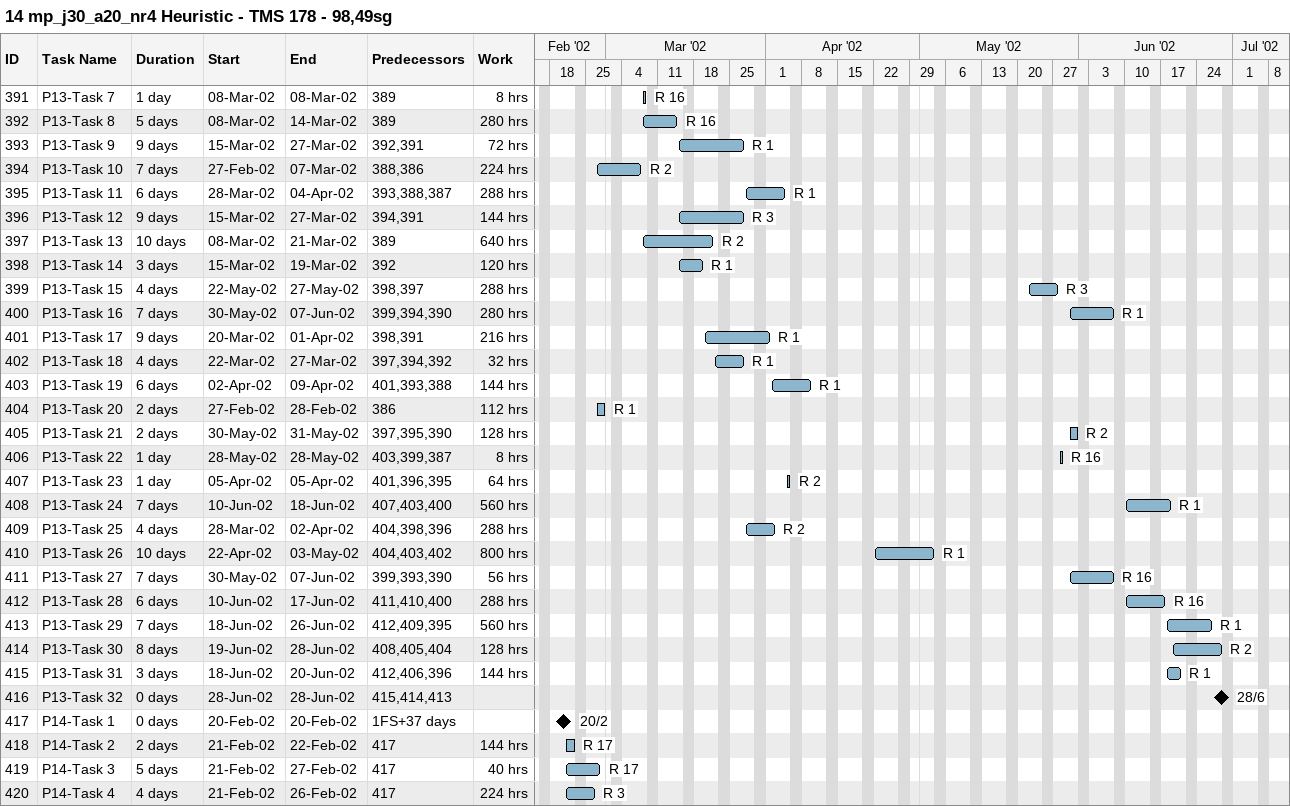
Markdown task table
14 mp_j30_a20_nr4 Heuristic - TMS 178 - 98,49sg

| ID | Task | Duration | Start | Finish | Predecessors | Resources | Work (h) |
|---|---|---|---|---|---|---|---|
| 391 | P13-Task 7 | 1d | 2002-03-08 | 2002-03-08 | 389 | R 16 | 8 |
| 392 | P13-Task 8 | 5d | 2002-03-08 | 2002-03-14 | 389 | R 16 | 280 |
| 393 | P13-Task 9 | 9d | 2002-03-15 | 2002-03-27 | 392, 391 | R 1 | 72 |
| 394 | P13-Task 10 | 7d | 2002-02-27 | 2002-03-07 | 388, 386 | R 2 | 224 |
| 395 | P13-Task 11 | 6d | 2002-03-28 | 2002-04-04 | 393, 388, 387 | R 1 | 288 |
| 396 | P13-Task 12 | 9d | 2002-03-15 | 2002-03-27 | 394, 391 | R 3 | 144 |
| 397 | P13-Task 13 | 10d | 2002-03-08 | 2002-03-21 | 389 | R 2 | 640 |
| 398 | P13-Task 14 | 3d | 2002-03-15 | 2002-03-19 | 392 | R 1 | 120 |
| 399 | P13-Task 15 | 4d | 2002-05-22 | 2002-05-27 | 398, 397 | R 3 | 288 |
| 400 | P13-Task 16 | 7d | 2002-05-30 | 2002-06-07 | 399, 394, 390 | R 1 | 280 |
| 401 | P13-Task 17 | 9d | 2002-03-20 | 2002-04-01 | 398, 391 | R 1 | 216 |
| 402 | P13-Task 18 | 4d | 2002-03-22 | 2002-03-27 | 397, 394, 392 | R 1 | 32 |
| 403 | P13-Task 19 | 6d | 2002-04-02 | 2002-04-09 | 401, 393, 388 | R 1 | 144 |
| 404 | P13-Task 20 | 2d | 2002-02-27 | 2002-02-28 | 386 | R 1 | 112 |
| 405 | P13-Task 21 | 2d | 2002-05-30 | 2002-05-31 | 397, 395, 390 | R 2 | 128 |
| 406 | P13-Task 22 | 1d | 2002-05-28 | 2002-05-28 | 403, 399, 387 | R 16 | 8 |
| 407 | P13-Task 23 | 1d | 2002-04-05 | 2002-04-05 | 401, 396, 395 | R 2 | 64 |
| 408 | P13-Task 24 | 7d | 2002-06-10 | 2002-06-18 | 407, 403, 400 | R 1 | 560 |
| 409 | P13-Task 25 | 4d | 2002-03-28 | 2002-04-02 | 404, 398, 396 | R 2 | 288 |
| 410 | P13-Task 26 | 10d | 2002-04-22 | 2002-05-03 | 404, 403, 402 | R 1 | 800 |
| 411 | P13-Task 27 | 7d | 2002-05-30 | 2002-06-07 | 399, 393, 390 | R 16 | 56 |
| 412 | P13-Task 28 | 6d | 2002-06-10 | 2002-06-17 | 411, 410, 400 | R 16 | 288 |
| 413 | P13-Task 29 | 7d | 2002-06-18 | 2002-06-26 | 412, 409, 395 | R 1 | 560 |
| 414 | P13-Task 30 | 8d | 2002-06-19 | 2002-06-28 | 408, 405, 404 | R 2 | 128 |
| 415 | P13-Task 31 | 3d | 2002-06-18 | 2002-06-20 | 412, 406, 396 | R 1 | 144 |
| 416 | P13-Task 32 | 0d | 2002-06-28 | 2002-06-28 | 415, 414, 413 |  |  |
| 417 | P14-Task 1 | 0d | 2002-02-20 | 2002-02-20 | 1FS+37d |  |  |
| 418 | P14-Task 2 | 2d | 2002-02-21 | 2002-02-22 | 417 | R 17 | 144 |
| 419 | P14-Task 3 | 5d | 2002-02-21 | 2002-02-27 | 417 | R 17 | 40 |
| 420 | P14-Task 4 | 4d | 2002-02-21 | 2002-02-26 | 417 | R 3 | 224 |
